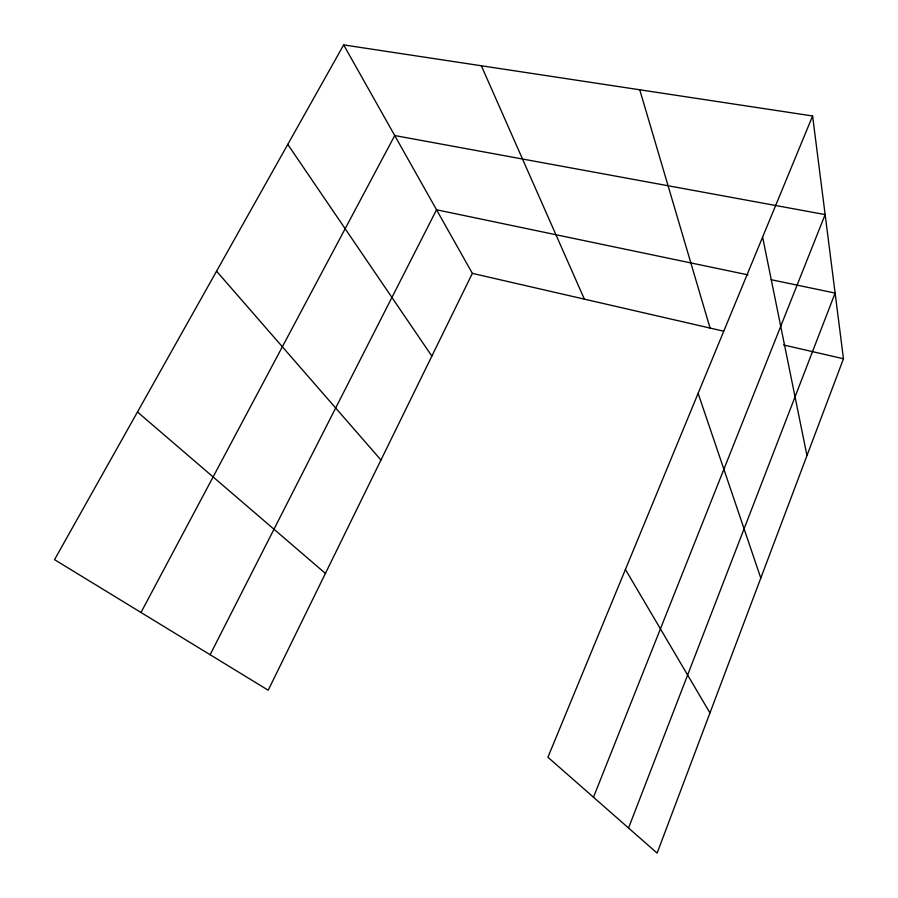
<?xml version="1.0" encoding="UTF-8"?>
<svg xmlns="http://www.w3.org/2000/svg" width="898" height="898" viewBox="0 0 898 898"><rect width="100%" height="100%" fill="white"/><g stroke="black" fill="none" stroke-linecap="round" stroke-linejoin="round"><path stroke-width="1.35" d="M812.6 115.977L843.469 358.762L657.123 853.1L547.915 757.239L812.6 115.977L343.665 44.9L54.531 559.656L268.21 690.225L472.37 273.374L343.665 44.9M628.544 828.012L835.118 293.074L771.146 279.705M593.477 797.233L825.139 214.588L394.727 135.542L140.997 612.481M210.121 654.732L436.54 209.773L748.012 274.867M472.37 273.374L723.676 331.194M783.572 344.978L843.469 358.762M137.484 411.98L325.424 573.418M216.553 271.196L380.965 460.012M287.775 144.41L431.848 356.113M625.423 569.467L709.959 712.933M481.339 65.767L584.374 299.146M698.116 393.335L760.797 578.087M639.758 89.778L710.071 328.062M762.615 237.083L806.965 455.589"/></g></svg>
